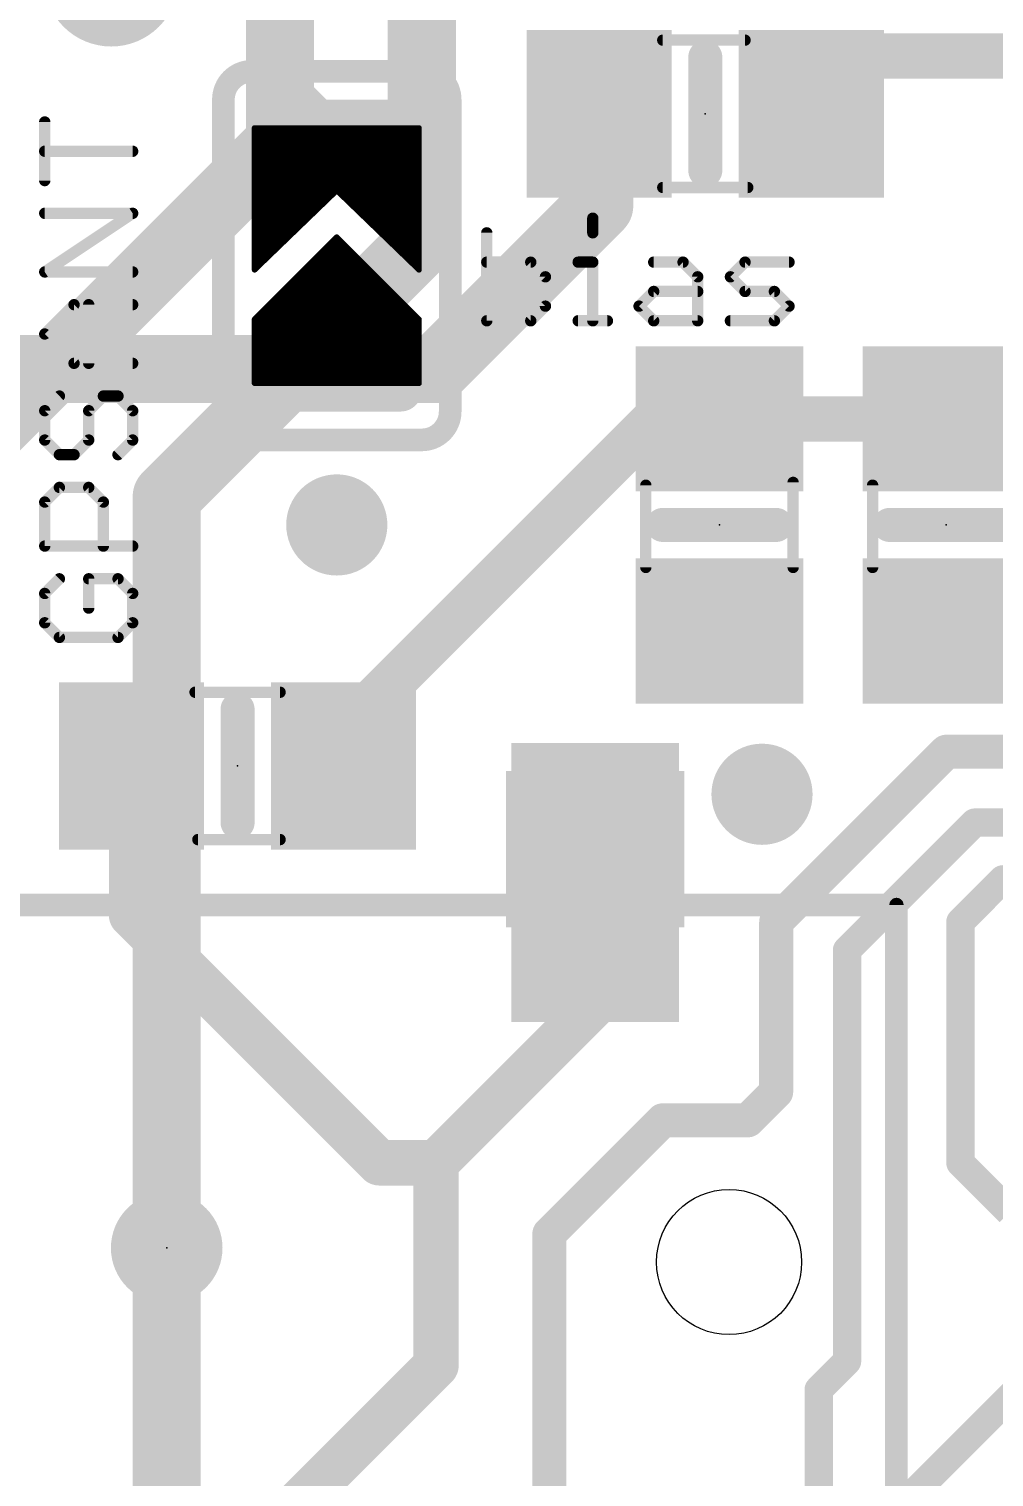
# Model space of a CAD drawing. Extents: x -18.9 to 56.5, y -5.3 to 63.2.
# Drawn here: x 4.35 to 13, y 7.47 to 20.45 of the extents above; entities that cross this region are included whole.
import ezdxf

# ---------------------------------------------------------------- set-up
doc = ezdxf.new("R2010")
doc.units = 0
for name, color, linetype in [('1', 12, 'CONTINUOUS'), ('16', 132, 'CONTINUOUS'), ('17', 110, 'CONTINUOUS'), ('18', 110, 'CONTINUOUS'), ('20', 53, 'CONTINUOUS'), ('21', 40, 'CONTINUOUS'), ('23', 53, 'CONTINUOUS'), ('51', 253, 'CONTINUOUS')]:
    doc.layers.add(name, color=color, linetype=linetype)

# ---------------------------------------------------------------- blocks, each defined once
blk = doc.blocks.new('RECT')
blk.add_solid([(-0.5, -0.5), (0.5, -0.5), (-0.5, 0.5), (0.5, 0.5)])
blk = doc.blocks.new('PIE')
at = {"const_width": 0.5}
blk.add_lwpolyline([(0, -0.25, 1), (0, 0.25, 1), (0, -0.25)], format="xyb", dxfattribs=at)
blk = doc.blocks.new('RECT121920X243840R50')
at = {"const_width": 0.1905}
blk.add_lwpolyline([(0.2858, -0.5715), (0.2858, 0.5715, 0.4142), (0.1905, 0.6668), (-0.1905, 0.6668, 0.4142), (-0.2858, 0.5715), (-0.2858, -0.5715, 0.4142), (-0.1905, -0.6668), (0.1905, -0.6668, 0.4142)], format="xyb", close=True, dxfattribs=at)
blk.add_solid([(-0.2159, -0.5969), (0.2159, -0.5969), (-0.2159, 0.5969), (0.2159, 0.5969)])
blk = doc.blocks.new('OFFSETP100')
at = {"const_width": 1}
blk.add_lwpolyline([(0, 0), (1, 0)], dxfattribs=at)
at = {"const_width": 0.5}
for points in [[(0, 0.25, 1), (0, -0.25)], [(1, -0.25, 1), (1, 0.25)]]:
    blk.add_lwpolyline(points, format="xyb", dxfattribs=at)
blk = doc.blocks.new('ROUNDV')
at = {"const_width": 0.5}
blk.add_lwpolyline([(0, -0.25, 1), (0, 0.25, 1), (0, -0.25)], format="xyb", dxfattribs=at)

msp = doc.modelspace()

# ---------------------------------------------------------------- linework, layer by layer
at = {"layer": '1'}
for points, const_width in [([(6.604, 21.463), (6.604, 19.939)], 0.4064), ([(11.881, 20.202), (11.364, 19.685)], 0.4064), ([(13.956, 20.202), (11.881, 20.202)], 0.4064), ([(6.604, 19.939), (7.112, 19.431)], 0.4064), ([(9.464, 19.685), (9.464, 18.862)], 0.6096), ([(7.8486, 19.558), (6.3754, 19.558)], 0.0508), ([(6.3754, 19.558), (6.3754, 18.288)], 0.0508), ([(6.3754, 19.5072), (7.8486, 19.5072)], 0.0508), ([(6.3754, 19.4564), (7.8486, 19.4564)], 0.0508), ([(7.8486, 18.288), (7.8486, 19.558)], 0.0508), ([(6.3754, 19.4056), (7.8486, 19.4056)], 0.0508), ([(6.3754, 19.3548), (7.8486, 19.3548)], 0.0508), ([(6.3754, 19.304), (7.8486, 19.304)], 0.0508), ([(6.3754, 19.2532), (7.8486, 19.2532)], 0.0508), ([(6.3754, 19.2024), (7.8486, 19.2024)], 0.0508), ([(6.3754, 19.1516), (7.8486, 19.1516)], 0.0508), ([(6.3754, 19.1008), (7.8486, 19.1008)], 0.0508), ([(6.3754, 19.05), (7.8486, 19.05)], 0.0508), ([(9.464, 18.862), (8.001, 17.399)], 0.6096), ([(6.3754, 18.288), (7.112, 18.9992)], 0.0508), ([(6.3754, 18.9992), (7.8486, 18.9992)], 0.0508), ([(6.3754, 18.9484), (7.0594, 18.9484)], 0.0508), ([(7.112, 18.9992), (7.8486, 18.288)], 0.0508), ([(7.1646, 18.9484), (7.8486, 18.9484)], 0.0508), ([(6.3754, 18.8976), (7.0068, 18.8976)], 0.0508), ([(6.3754, 18.8468), (6.9542, 18.8468)], 0.0508), ([(6.3754, 18.796), (6.9015, 18.796)], 0.0508), ([(7.2172, 18.8976), (7.8486, 18.8976)], 0.0508), ([(7.2698, 18.8468), (7.8486, 18.8468)], 0.0508), ([(7.3225, 18.796), (7.8486, 18.796)], 0.0508), ([(6.3754, 18.7452), (6.8489, 18.7452)], 0.0508), ([(6.3754, 18.6944), (6.7963, 18.6944)], 0.0508), ([(7.3751, 18.7452), (7.8486, 18.7452)], 0.0508), ([(7.4277, 18.6944), (7.8486, 18.6944)], 0.0508), ([(6.3754, 18.6436), (6.7437, 18.6436)], 0.0508), ([(6.3754, 18.5928), (6.6911, 18.5928)], 0.0508), ([(6.3754, 17.8435), (7.112, 18.5801)], 0.0508), ([(6.3754, 18.542), (6.6385, 18.542)], 0.0508), ([(7.0739, 18.542), (7.1501, 18.542)], 0.0508), ([(7.112, 18.5801), (7.8486, 17.8435)], 0.0508), ([(7.4803, 18.6436), (7.8486, 18.6436)], 0.0508), ([(7.5329, 18.5928), (7.8486, 18.5928)], 0.0508), ([(7.5855, 18.542), (7.8486, 18.542)], 0.0508), ([(6.3754, 18.4912), (6.5859, 18.4912)], 0.0508), ([(6.3754, 18.4404), (6.5332, 18.4404)], 0.0508), ([(6.9723, 18.4404), (7.2517, 18.4404)], 0.0508), ([(7.0231, 18.4912), (7.2009, 18.4912)], 0.0508), ([(7.6381, 18.4912), (7.8486, 18.4912)], 0.0508), ([(7.6908, 18.4404), (7.8486, 18.4404)], 0.0508), ([(6.3754, 18.3896), (6.4806, 18.3896)], 0.0508), ([(6.3754, 18.3388), (6.428, 18.3388)], 0.0508), ([(6.8199, 18.288), (7.4041, 18.288)], 0.0508), ([(6.8707, 18.3388), (7.3533, 18.3388)], 0.0508), ([(6.9215, 18.3896), (7.3025, 18.3896)], 0.0508), ([(7.7434, 18.3896), (7.8486, 18.3896)], 0.0508), ([(7.796, 18.3388), (7.8486, 18.3388)], 0.0508), ([(6.7183, 18.1864), (7.5057, 18.1864)], 0.0508), ([(6.7691, 18.2372), (7.4549, 18.2372)], 0.0508), ([(6.5659, 18.034), (7.6581, 18.034)], 0.0508), ([(6.6167, 18.0848), (7.6073, 18.0848)], 0.0508), ([(6.6675, 18.1356), (7.5565, 18.1356)], 0.0508), ([(6.4135, 17.8816), (7.8105, 17.8816)], 0.0508), ([(6.4643, 17.9324), (7.7597, 17.9324)], 0.0508), ([(6.5151, 17.9832), (7.7089, 17.9832)], 0.0508), ([(6.3754, 17.272), (6.3754, 17.8435)], 0.0508), ([(6.3754, 17.8308), (7.8486, 17.8308)], 0.0508), ([(6.3754, 17.78), (7.8486, 17.78)], 0.0508), ([(7.8486, 17.8435), (7.8486, 17.272)], 0.0508), ([(3.684, 17.399), (7.112, 17.399)], 0.6096), ([(6.3754, 17.7292), (7.8486, 17.7292)], 0.0508), ([(6.3754, 17.6784), (7.8486, 17.6784)], 0.0508), ([(6.3754, 17.6276), (7.8486, 17.6276)], 0.0508), ([(7.112, 17.399), (8.001, 17.399)], 0.6096), ([(6.3754, 17.5768), (7.8486, 17.5768)], 0.0508), ([(6.3754, 17.526), (7.8486, 17.526)], 0.0508), ([(6.3754, 17.4752), (7.8486, 17.4752)], 0.0508), ([(6.3754, 17.4244), (7.8486, 17.4244)], 0.0508), ([(6.3754, 17.3736), (7.8486, 17.3736)], 0.0508), ([(6.3754, 17.3228), (7.8486, 17.3228)], 0.0508), ([(7.8486, 17.272), (6.3754, 17.272)], 0.0508), ([(6.3754, 17.272), (7.8486, 17.272)], 0.0508), ([(7.173, 14.158), (9.967, 16.952)], 0.4064), ([(9.967, 16.952), (10.541, 16.952)], 0.4064), ([(10.541, 16.952), (12.573, 16.952)], 0.4064), ([(13.523, 16.952), (12.573, 16.952)], 0.4064), ([(7.173, 13.843), (7.173, 14.158)], 0.4064), ([(5.273, 13.843), (5.273, 12.507)], 0.4064), ([(11.049, 12.446), (12.573, 13.97)], 0.3048), ([(12.573, 13.97), (13.462, 13.97)], 0.3048), ([(12.827, 13.335), (11.684, 12.192)], 0.254), ([(13.716, 13.335), (12.827, 13.335)], 0.254), ([(9.427, 11.713), (9.427, 12.798)], 0.4064), ([(12.7, 12.446), (13.081, 12.827)], 0.254), ([(13.081, 12.827), (14.859, 12.827)], 0.254), ([(5.273, 12.507), (7.493, 10.287)], 0.4064), ([(11.049, 10.922), (11.049, 12.446)], 0.3048), ([(12.7, 10.287), (12.7, 12.446)], 0.254), ([(11.684, 12.192), (11.684, 8.509)], 0.254), ([(8.001, 10.287), (9.427, 11.713)], 0.4064), ([(10.795, 10.668), (11.049, 10.922)], 0.3048), ([(9.017, 9.652), (10.033, 10.668)], 0.3048), ([(10.033, 10.668), (10.795, 10.668)], 0.3048), ([(7.493, 10.287), (8.001, 10.287)], 0.4064), ([(8.001, 8.472), (8.001, 10.287)], 0.4064), ([(13.142, 9.845), (12.7, 10.287)], 0.254), ([(9.017, 6.35), (9.017, 9.652)], 0.3048), ([(5.627, 6.098), (8.001, 8.472)], 0.4064), ([(11.684, 8.509), (11.43, 8.255)], 0.254), ([(11.43, 8.255), (11.43, 1.778)], 0.254)]:
    msp.add_lwpolyline(points, dxfattribs=dict(at, const_width=const_width))
for points, const_width in [([(11.881, 20.3036, 1), (11.881, 20.1004)], 0.2032), ([(11.9528, 20.1302, 1), (11.8092, 20.2738)], 0.2032), ([(6.6758, 20.0108, 1), (6.5322, 19.8672)], 0.2032), ([(6.5024, 19.939, 1), (6.7056, 19.939)], 0.2032), ([(9.6164, 19.685, 1), (9.3116, 19.685)], 0.3048), ([(11.2922, 19.7568, 1), (11.4358, 19.6132)], 0.2032), ([(7.0402, 19.3592, 1), (7.1838, 19.5028)], 0.2032), ([(6.3754, 19.5707, 1), (6.3754, 19.5453)], 0.0254), ([(6.3881, 19.558, 1), (6.3627, 19.558)], 0.0254), ([(6.3754, 19.5199, 1), (6.3754, 19.4945)], 0.0254), ([(6.3754, 19.4691, 1), (6.3754, 19.4437)], 0.0254), ([(7.8613, 19.558, 1), (7.8359, 19.558)], 0.0254), ([(7.8486, 19.5453, 1), (7.8486, 19.5707)], 0.0254), ([(7.8486, 19.4945, 1), (7.8486, 19.5199)], 0.0254), ([(7.8486, 19.4437, 1), (7.8486, 19.4691)], 0.0254), ([(6.3754, 19.4183, 1), (6.3754, 19.3929)], 0.0254), ([(6.3754, 19.3675, 1), (6.3754, 19.3421)], 0.0254), ([(7.8486, 19.3929, 1), (7.8486, 19.4183)], 0.0254), ([(7.8486, 19.3421, 1), (7.8486, 19.3675)], 0.0254), ([(6.3754, 19.3167, 1), (6.3754, 19.2913)], 0.0254), ([(6.3754, 19.2659, 1), (6.3754, 19.2405)], 0.0254), ([(6.3754, 19.2151, 1), (6.3754, 19.1897)], 0.0254), ([(7.8486, 19.2913, 1), (7.8486, 19.3167)], 0.0254), ([(7.8486, 19.2405, 1), (7.8486, 19.2659)], 0.0254), ([(7.8486, 19.1897, 1), (7.8486, 19.2151)], 0.0254), ([(6.3754, 19.1643, 1), (6.3754, 19.1389)], 0.0254), ([(6.3754, 19.1135, 1), (6.3754, 19.0881)], 0.0254), ([(6.3754, 19.0627, 1), (6.3754, 19.0373)], 0.0254), ([(7.8486, 19.1389, 1), (7.8486, 19.1643)], 0.0254), ([(7.8486, 19.0881, 1), (7.8486, 19.1135)], 0.0254), ([(7.8486, 19.0373, 1), (7.8486, 19.0627)], 0.0254), ([(9.5718, 18.7542, 1), (9.3562, 18.9698)], 0.3048), ([(6.3754, 19.0119, 1), (6.3754, 18.9865)], 0.0254), ([(6.3754, 18.9611, 1), (6.3754, 18.9357)], 0.0254), ([(7.0594, 18.9357, 1), (7.0594, 18.9611)], 0.0254), ([(7.1208, 19.0083, 1), (7.1032, 18.9901)], 0.0254), ([(7.1208, 18.9901, 1), (7.1032, 19.0083)], 0.0254), ([(7.1646, 18.9611, 1), (7.1646, 18.9357)], 0.0254), ([(7.8486, 18.9865, 1), (7.8486, 19.0119)], 0.0254), ([(7.8486, 18.9357, 1), (7.8486, 18.9611)], 0.0254), ([(9.3116, 18.862, 1), (9.6164, 18.862)], 0.3048), ([(6.3754, 18.9103, 1), (6.3754, 18.8849)], 0.0254), ([(6.3754, 18.8595, 1), (6.3754, 18.8341)], 0.0254), ([(6.3754, 18.8087, 1), (6.3754, 18.7833)], 0.0254), ([(6.9015, 18.7833, 1), (6.9015, 18.8087)], 0.0254), ([(6.9542, 18.8341, 1), (6.9542, 18.8595)], 0.0254), ([(7.0068, 18.8849, 1), (7.0068, 18.9103)], 0.0254), ([(7.2172, 18.9103, 1), (7.2172, 18.8849)], 0.0254), ([(7.2698, 18.8595, 1), (7.2698, 18.8341)], 0.0254), ([(7.3225, 18.8087, 1), (7.3225, 18.7833)], 0.0254), ([(7.8486, 18.8849, 1), (7.8486, 18.9103)], 0.0254), ([(7.8486, 18.8341, 1), (7.8486, 18.8595)], 0.0254), ([(7.8486, 18.7833, 1), (7.8486, 18.8087)], 0.0254), ([(6.3754, 18.7579, 1), (6.3754, 18.7325)], 0.0254), ([(6.3754, 18.7071, 1), (6.3754, 18.6817)], 0.0254), ([(6.7963, 18.6817, 1), (6.7963, 18.7071)], 0.0254), ([(6.8489, 18.7325, 1), (6.8489, 18.7579)], 0.0254), ([(7.3751, 18.7579, 1), (7.3751, 18.7325)], 0.0254), ([(7.4277, 18.7071, 1), (7.4277, 18.6817)], 0.0254), ([(7.8486, 18.7325, 1), (7.8486, 18.7579)], 0.0254), ([(7.8486, 18.6817, 1), (7.8486, 18.7071)], 0.0254), ([(6.3754, 18.6563, 1), (6.3754, 18.6309)], 0.0254), ([(6.3754, 18.6055, 1), (6.3754, 18.5801)], 0.0254), ([(6.3754, 18.5547, 1), (6.3754, 18.5293)], 0.0254), ([(6.6385, 18.5293, 1), (6.6385, 18.5547)], 0.0254), ([(6.6911, 18.5801, 1), (6.6911, 18.6055)], 0.0254), ([(6.7437, 18.6309, 1), (6.7437, 18.6563)], 0.0254), ([(7.0739, 18.5547, 1), (7.0739, 18.5293)], 0.0254), ([(7.121, 18.5891, 1), (7.103, 18.5711)], 0.0254), ([(7.121, 18.5711, 1), (7.103, 18.5891)], 0.0254), ([(7.1501, 18.5293, 1), (7.1501, 18.5547)], 0.0254), ([(7.4803, 18.6563, 1), (7.4803, 18.6309)], 0.0254), ([(7.5329, 18.6055, 1), (7.5329, 18.5801)], 0.0254), ([(7.5855, 18.5547, 1), (7.5855, 18.5293)], 0.0254), ([(7.8486, 18.6309, 1), (7.8486, 18.6563)], 0.0254), ([(7.8486, 18.5801, 1), (7.8486, 18.6055)], 0.0254), ([(7.8486, 18.5293, 1), (7.8486, 18.5547)], 0.0254), ([(6.3754, 18.5039, 1), (6.3754, 18.4785)], 0.0254), ([(6.3754, 18.4531, 1), (6.3754, 18.4277)], 0.0254), ([(6.5332, 18.4277, 1), (6.5332, 18.4531)], 0.0254), ([(6.5859, 18.4785, 1), (6.5859, 18.5039)], 0.0254), ([(6.9723, 18.4531, 1), (6.9723, 18.4277)], 0.0254), ([(7.0231, 18.5039, 1), (7.0231, 18.4785)], 0.0254), ([(7.2009, 18.4785, 1), (7.2009, 18.5039)], 0.0254), ([(7.2517, 18.4277, 1), (7.2517, 18.4531)], 0.0254), ([(7.6381, 18.5039, 1), (7.6381, 18.4785)], 0.0254), ([(7.6908, 18.4531, 1), (7.6908, 18.4277)], 0.0254), ([(7.8486, 18.4785, 1), (7.8486, 18.5039)], 0.0254), ([(7.8486, 18.4277, 1), (7.8486, 18.4531)], 0.0254), ([(6.3754, 18.4023, 1), (6.3754, 18.3769)], 0.0254), ([(6.3754, 18.3515, 1), (6.3754, 18.3261)], 0.0254), ([(6.3666, 18.2971, 1), (6.3842, 18.2789)], 0.0254), ([(6.3627, 18.288, 1), (6.3881, 18.288)], 0.0254), ([(6.428, 18.3261, 1), (6.428, 18.3515)], 0.0254), ([(6.4806, 18.3769, 1), (6.4806, 18.4023)], 0.0254), ([(6.8199, 18.3007, 1), (6.8199, 18.2753)], 0.0254), ([(6.8707, 18.3515, 1), (6.8707, 18.3261)], 0.0254), ([(6.9215, 18.4023, 1), (6.9215, 18.3769)], 0.0254), ([(7.3025, 18.3769, 1), (7.3025, 18.4023)], 0.0254), ([(7.3533, 18.3261, 1), (7.3533, 18.3515)], 0.0254), ([(7.4041, 18.2753, 1), (7.4041, 18.3007)], 0.0254), ([(7.7434, 18.4023, 1), (7.7434, 18.3769)], 0.0254), ([(7.796, 18.3515, 1), (7.796, 18.3261)], 0.0254), ([(7.8359, 18.288, 1), (7.8613, 18.288)], 0.0254), ([(7.8398, 18.2789, 1), (7.8574, 18.2971)], 0.0254), ([(7.8486, 18.3769, 1), (7.8486, 18.4023)], 0.0254), ([(7.8486, 18.3261, 1), (7.8486, 18.3515)], 0.0254), ([(6.7183, 18.1991, 1), (6.7183, 18.1737)], 0.0254), ([(6.7691, 18.2499, 1), (6.7691, 18.2245)], 0.0254), ([(7.4549, 18.2245, 1), (7.4549, 18.2499)], 0.0254), ([(7.5057, 18.1737, 1), (7.5057, 18.1991)], 0.0254), ([(6.5659, 18.0467, 1), (6.5659, 18.0213)], 0.0254), ([(6.6167, 18.0975, 1), (6.6167, 18.0721)], 0.0254), ([(6.6675, 18.1483, 1), (6.6675, 18.1229)], 0.0254), ([(7.5565, 18.1229, 1), (7.5565, 18.1483)], 0.0254), ([(7.6073, 18.0721, 1), (7.6073, 18.0975)], 0.0254), ([(7.6581, 18.0213, 1), (7.6581, 18.0467)], 0.0254), ([(6.4135, 17.8943, 1), (6.4135, 17.8689)], 0.0254), ([(6.4643, 17.9451, 1), (6.4643, 17.9197)], 0.0254), ([(6.5151, 17.9959, 1), (6.5151, 17.9705)], 0.0254), ([(7.7089, 17.9705, 1), (7.7089, 17.9959)], 0.0254), ([(7.7597, 17.9197, 1), (7.7597, 17.9451)], 0.0254), ([(7.8105, 17.8689, 1), (7.8105, 17.8943)], 0.0254), ([(6.3881, 17.8435, 1), (6.3627, 17.8435)], 0.0254), ([(6.3664, 17.8525, 1), (6.3844, 17.8345)], 0.0254), ([(6.3754, 17.8435, 1), (6.3754, 17.8181)], 0.0254), ([(6.3754, 17.7927, 1), (6.3754, 17.7673)], 0.0254), ([(7.8613, 17.8435, 1), (7.8359, 17.8435)], 0.0254), ([(7.8396, 17.8345, 1), (7.8576, 17.8525)], 0.0254), ([(7.8486, 17.8181, 1), (7.8486, 17.8435)], 0.0254), ([(7.8486, 17.7673, 1), (7.8486, 17.7927)], 0.0254), ([(6.3754, 17.7419, 1), (6.3754, 17.7165)], 0.0254), ([(6.3754, 17.6911, 1), (6.3754, 17.6657)], 0.0254), ([(6.3754, 17.6403, 1), (6.3754, 17.6149)], 0.0254), ([(7.112, 17.5514, 1), (7.112, 17.2466)], 0.3048), ([(7.112, 17.2466, 1), (7.112, 17.5514)], 0.3048), ([(7.8932, 17.5068, 1), (8.1088, 17.2912)], 0.3048), ([(7.8486, 17.7165, 1), (7.8486, 17.7419)], 0.0254), ([(7.8486, 17.6657, 1), (7.8486, 17.6911)], 0.0254), ([(7.8486, 17.6149, 1), (7.8486, 17.6403)], 0.0254), ([(8.001, 17.2466, 1), (8.001, 17.5514)], 0.3048), ([(6.3754, 17.5895, 1), (6.3754, 17.5641)], 0.0254), ([(6.3754, 17.5387, 1), (6.3754, 17.5133)], 0.0254), ([(7.8486, 17.5641, 1), (7.8486, 17.5895)], 0.0254), ([(7.8486, 17.5133, 1), (7.8486, 17.5387)], 0.0254), ([(6.3754, 17.4879, 1), (6.3754, 17.4625)], 0.0254), ([(6.3754, 17.4371, 1), (6.3754, 17.4117)], 0.0254), ([(6.3754, 17.3863, 1), (6.3754, 17.3609)], 0.0254), ([(7.8486, 17.4625, 1), (7.8486, 17.4879)], 0.0254), ([(7.8486, 17.4117, 1), (7.8486, 17.4371)], 0.0254), ([(7.8486, 17.3609, 1), (7.8486, 17.3863)], 0.0254), ([(6.3754, 17.3355, 1), (6.3754, 17.3101)], 0.0254), ([(6.3754, 17.2847, 1), (6.3754, 17.2593)], 0.0254), ([(6.3754, 17.2847, 1), (6.3754, 17.2593)], 0.0254), ([(6.3627, 17.272, 1), (6.3881, 17.272)], 0.0254), ([(7.8359, 17.272, 1), (7.8613, 17.272)], 0.0254), ([(7.8486, 17.3101, 1), (7.8486, 17.3355)], 0.0254), ([(7.8486, 17.2593, 1), (7.8486, 17.2847)], 0.0254), ([(7.8486, 17.2593, 1), (7.8486, 17.2847)], 0.0254), ([(9.967, 17.0536, 1), (9.967, 16.8504)], 0.2032), ([(10.0388, 16.8802, 1), (9.8952, 17.0238)], 0.2032), ([(10.541, 17.0536, 1), (10.541, 16.8504)], 0.2032), ([(10.541, 16.8504, 1), (10.541, 17.0536)], 0.2032), ([(12.573, 17.0536, 1), (12.573, 16.8504)], 0.2032), ([(12.573, 16.8504, 1), (12.573, 17.0536)], 0.2032), ([(7.2746, 14.158, 1), (7.0714, 14.158)], 0.2032), ([(7.1012, 14.2298, 1), (7.2448, 14.0862)], 0.2032), ([(5.3746, 13.843, 1), (5.1714, 13.843)], 0.2032), ([(12.573, 14.0462, 1), (12.573, 13.8938)], 0.1524), ([(12.6269, 13.9161, 1), (12.5191, 14.0239)], 0.1524), ([(7.0714, 13.843, 1), (7.2746, 13.843)], 0.2032), ([(12.827, 13.3985, 1), (12.827, 13.2715)], 0.127), ([(12.8719, 13.2901, 1), (12.7821, 13.3799)], 0.127), ([(9.5286, 12.798, 1), (9.3254, 12.798)], 0.2032), ([(13.081, 12.8905, 1), (13.081, 12.7635)], 0.127), ([(13.1259, 12.7821, 1), (13.0361, 12.8719)], 0.127), ([(5.1714, 12.507, 1), (5.3746, 12.507)], 0.2032), ([(5.3448, 12.5788, 1), (5.2012, 12.4352)], 0.2032), ([(11.1252, 12.446, 1), (10.9728, 12.446)], 0.1524), ([(10.9951, 12.4999, 1), (11.1029, 12.3921)], 0.1524), ([(12.7635, 12.446, 1), (12.6365, 12.446)], 0.127), ([(12.6551, 12.4909, 1), (12.7449, 12.4011)], 0.127), ([(11.7475, 12.192, 1), (11.6205, 12.192)], 0.127), ([(11.6391, 12.2369, 1), (11.7289, 12.1471)], 0.127), ([(9.3254, 11.713, 1), (9.5286, 11.713)], 0.2032), ([(9.4988, 11.6412, 1), (9.3552, 11.7848)], 0.2032), ([(11.1029, 10.8681, 1), (10.9951, 10.9759)], 0.1524), ([(10.9728, 10.922, 1), (11.1252, 10.922)], 0.1524), ([(10.033, 10.7442, 1), (10.033, 10.5918)], 0.1524), ([(10.0869, 10.6141, 1), (9.9791, 10.7219)], 0.1524), ([(10.7411, 10.7219, 1), (10.8489, 10.6141)], 0.1524), ([(10.795, 10.5918, 1), (10.795, 10.7442)], 0.1524), ([(7.493, 10.3886, 1), (7.493, 10.1854)], 0.2032), ([(7.4212, 10.2152, 1), (7.5648, 10.3588)], 0.2032), ([(8.1026, 10.287, 1), (7.8994, 10.287)], 0.2032), ([(7.9292, 10.3588, 1), (8.0728, 10.2152)], 0.2032), ([(8.001, 10.1854, 1), (8.001, 10.3886)], 0.2032), ([(12.7449, 10.3319, 1), (12.6551, 10.2421)], 0.127), ([(12.6365, 10.287, 1), (12.7635, 10.287)], 0.127), ([(9.0932, 9.652, 1), (8.9408, 9.652)], 0.1524), ([(8.9631, 9.7059, 1), (9.0709, 9.5981)], 0.1524), ([(7.8994, 8.472, 1), (8.1026, 8.472)], 0.2032), ([(8.0728, 8.4002, 1), (7.9292, 8.5438)], 0.2032), ([(11.6205, 8.509, 1), (11.7475, 8.509)], 0.127), ([(11.7289, 8.4641, 1), (11.6391, 8.5539)], 0.127), ([(11.4935, 8.255, 1), (11.3665, 8.255)], 0.127), ([(11.3851, 8.2999, 1), (11.4749, 8.2101)], 0.127)]:
    msp.add_lwpolyline(points, format="xyb", dxfattribs=dict(at, const_width=const_width))
at = {"layer": '16'}
for points, const_width in [([(6.604, 19.431), (6.604, 23.749)], 0.6096), ([(7.874, 18.542), (7.874, 23.241)], 0.6096), ([(3.937, 16.764), (6.604, 19.431)], 0.6096), ([(5.588, 16.256), (7.874, 18.542)], 0.6096), ([(5.588, 5.715), (5.588, 16.256)], 0.6096), ([(13.843, 8.89), (8.89, 3.937)], 0.254)]:
    msp.add_lwpolyline(points, dxfattribs=dict(at, const_width=const_width))
at = {"layer": '16', "const_width": 0.3048}
for points in [[(6.7118, 19.3232, 1), (6.4962, 19.5388)], [(6.4516, 19.431, 1), (6.7564, 19.431)], [(7.9818, 18.4342, 1), (7.7662, 18.6498)], [(7.7216, 18.542, 1), (8.0264, 18.542)], [(5.4802, 16.3638, 1), (5.6958, 16.1482)], [(5.7404, 16.256, 1), (5.4356, 16.256)]]:
    msp.add_lwpolyline(points, format="xyb", dxfattribs=at)
at = {"layer": '20'}
msp.add_circle((10.627, 9.398), 0.65, dxfattribs=at)
at = {"layer": '21'}
for points, const_width in [([(10.414, 19.177), (10.414, 20.193)], 0.3048), ([(7.874, 20.066), (6.35, 20.066)], 0.2032), ([(6.096, 17.018), (6.096, 19.812)], 0.2032), ([(8.128, 19.812), (8.128, 17.018)], 0.2032), ([(4.4951, 19.087), (4.4951, 19.6123)], 0.1016), ([(5.2832, 19.3496), (4.4951, 19.3496)], 0.1016), ([(4.4951, 18.2684), (5.2832, 18.7938)], 0.1016), ([(5.2832, 18.7938), (4.4951, 18.7938)], 0.1016), ([(9.406, 18.7502), (9.406, 18.6189)], 0.1016), ([(8.4561, 18.6189), (8.4561, 17.8308)], 0.1016), ([(5.2832, 18.2684), (4.4951, 18.2684)], 0.1016), ([(8.8501, 18.3562), (8.4561, 18.3562)], 0.1016), ([(8.9815, 18.2248), (8.8501, 18.3562)], 0.1016), ([(9.2747, 18.3562), (9.406, 18.3562)], 0.1016), ([(9.406, 18.3562), (9.406, 17.8308)], 0.1016), ([(9.9517, 18.3562), (10.2144, 18.3562)], 0.1016), ([(10.2144, 18.3562), (10.3458, 18.2248)], 0.1016), ([(10.6389, 18.2248), (10.7703, 18.3562)], 0.1016), ([(10.7703, 18.3562), (11.1643, 18.3562)], 0.1016), ([(8.9815, 17.9621), (8.9815, 18.2248)], 0.1016), ([(10.3458, 18.2248), (10.3458, 17.8308)], 0.1016), ([(10.7703, 18.0935), (10.6389, 18.2248)], 0.1016), ([(9.8204, 17.9621), (9.9517, 18.0935)], 0.1016), ([(9.9517, 18.0935), (10.3458, 18.0935)], 0.1016), ([(11.033, 18.0935), (10.7703, 18.0935)], 0.1016), ([(11.1643, 17.9621), (11.033, 18.0935)], 0.1016), ([(4.4951, 17.7125), (4.7578, 17.9752)], 0.1016), ([(4.7578, 17.9752), (5.2832, 17.9752)], 0.1016), ([(4.8892, 17.4498), (4.8892, 17.9752)], 0.1016), ([(8.8501, 17.8308), (8.9815, 17.9621)], 0.1016), ([(9.9517, 17.8308), (9.8204, 17.9621)], 0.1016), ([(11.033, 17.8308), (11.1643, 17.9621)], 0.1016), ([(8.4561, 17.8308), (8.8501, 17.8308)], 0.1016), ([(9.2747, 17.8308), (9.5373, 17.8308)], 0.1016), ([(10.3458, 17.8308), (9.9517, 17.8308)], 0.1016), ([(10.6389, 17.8308), (11.033, 17.8308)], 0.1016), ([(4.7578, 17.4498), (4.4951, 17.7125)], 0.1016), ([(5.2832, 17.4498), (4.7578, 17.4498)], 0.1016), ([(4.6265, 17.1566), (4.4951, 17.0253)], 0.1016), ([(4.8892, 17.0253), (5.0205, 17.1566)], 0.1016), ([(5.0205, 17.1566), (5.1519, 17.1566)], 0.1016), ([(5.1519, 17.1566), (5.2832, 17.0253)], 0.1016), ([(4.4951, 17.0253), (4.4951, 16.7626)], 0.1016), ([(4.8892, 16.7626), (4.8892, 17.0253)], 0.1016), ([(5.2832, 17.0253), (5.2832, 16.7626)], 0.1016), ([(7.874, 16.764), (6.35, 16.764)], 0.2032), ([(4.4951, 16.7626), (4.6265, 16.6312)], 0.1016), ([(4.7578, 16.6312), (4.8892, 16.7626)], 0.1016), ([(5.2832, 16.7626), (5.1519, 16.6312)], 0.1016), ([(4.6265, 16.6312), (4.7578, 16.6312)], 0.1016), ([(4.4951, 16.2067), (4.6265, 16.338)], 0.1016), ([(4.6265, 16.338), (4.8892, 16.338)], 0.1016), ([(4.8892, 16.338), (5.0205, 16.2067)], 0.1016), ([(4.4951, 15.8126), (4.4951, 16.2067)], 0.1016), ([(5.0205, 16.2067), (5.0205, 15.8126)], 0.1016), ([(11.049, 16.002), (10.033, 16.002)], 0.3048), ([(13.081, 16.002), (12.065, 16.002)], 0.3048), ([(5.2832, 15.8126), (4.4951, 15.8126)], 0.1016), ([(4.6265, 15.5194), (4.4951, 15.3881)], 0.1016), ([(5.1519, 15.5194), (4.8892, 15.5194)], 0.1016), ([(4.8892, 15.5194), (4.8892, 15.2568)], 0.1016), ([(5.2832, 15.3881), (5.1519, 15.5194)], 0.1016), ([(4.4951, 15.3881), (4.4951, 15.1254)], 0.1016), ([(5.2832, 15.1254), (5.2832, 15.3881)], 0.1016), ([(4.4951, 15.1254), (4.6265, 14.9941)], 0.1016), ([(5.1519, 14.9941), (5.2832, 15.1254)], 0.1016), ([(4.6265, 14.9941), (5.1519, 14.9941)], 0.1016), ([(6.223, 14.351), (6.223, 13.335)], 0.3048), ([(4.027, 12.598), (8.127, 12.598)], 0.2032), ([(12.127, 12.598), (10.727, 12.598)], 0.2032), ([(12.127, 12.548), (12.127, 6.198)], 0.2032)]:
    msp.add_lwpolyline(points, dxfattribs=dict(at, const_width=const_width))
for points, const_width in [([(10.4902, 20.193, 1), (10.3378, 20.193)], 0.1524), ([(6.35, 20.066, 0.4142), (6.096, 19.812)], 0.2032), ([(6.35, 20.1168, 1), (6.35, 20.0152)], 0.1016), ([(6.35, 20.0152, 1), (6.35, 20.1168)], 0.1016), ([(8.128, 19.812, 0.4142), (7.874, 20.066)], 0.2032), ([(7.874, 20.1168, 1), (7.874, 20.0152)], 0.1016), ([(7.874, 20.0152, 1), (7.874, 20.1168)], 0.1016), ([(6.1468, 19.812, 1), (6.0452, 19.812)], 0.1016), ([(6.0452, 19.812, 1), (6.1468, 19.812)], 0.1016), ([(8.1788, 19.812, 1), (8.0772, 19.812)], 0.1016), ([(8.0772, 19.812, 1), (8.1788, 19.812)], 0.1016), ([(4.5205, 19.6123, 1), (4.4697, 19.6123)], 0.0508), ([(4.4951, 19.375, 1), (4.4951, 19.3242)], 0.0508), ([(5.2832, 19.3242, 1), (5.2832, 19.375)], 0.0508), ([(10.3378, 19.177, 1), (10.4902, 19.177)], 0.1524), ([(4.4697, 19.087, 1), (4.5205, 19.087)], 0.0508), ([(4.4951, 18.8192, 1), (4.4951, 18.7684)], 0.0508), ([(5.2973, 18.7726, 1), (5.2691, 18.8149)], 0.0508), ([(5.2832, 18.7684, 1), (5.2832, 18.8192)], 0.0508), ([(9.4314, 18.7502, 1), (9.3806, 18.7502)], 0.0508), ([(8.4815, 18.6189, 1), (8.4307, 18.6189)], 0.0508), ([(9.3806, 18.6189, 1), (9.4314, 18.6189)], 0.0508), ([(4.4951, 18.2938, 1), (4.4951, 18.243)], 0.0508), ([(4.481, 18.2895, 1), (4.5092, 18.2472)], 0.0508), ([(5.2832, 18.243, 1), (5.2832, 18.2938)], 0.0508), ([(8.4561, 18.3816, 1), (8.4561, 18.3308)], 0.0508), ([(8.8681, 18.3741, 1), (8.8321, 18.3382)], 0.0508), ([(8.8501, 18.3308, 1), (8.8501, 18.3816)], 0.0508), ([(9.2747, 18.3816, 1), (9.2747, 18.3308)], 0.0508), ([(9.4314, 18.3562, 1), (9.3806, 18.3562)], 0.0508), ([(9.406, 18.3308, 1), (9.406, 18.3816)], 0.0508), ([(9.9517, 18.3816, 1), (9.9517, 18.3308)], 0.0508), ([(10.2324, 18.3741, 1), (10.1964, 18.3382)], 0.0508), ([(10.2144, 18.3308, 1), (10.2144, 18.3816)], 0.0508), ([(10.7703, 18.3816, 1), (10.7703, 18.3308)], 0.0508), ([(10.7883, 18.3382, 1), (10.7523, 18.3741)], 0.0508), ([(11.1643, 18.3308, 1), (11.1643, 18.3816)], 0.0508), ([(9.0069, 18.2248, 1), (8.9561, 18.2248)], 0.0508), ([(8.9635, 18.2069, 1), (8.9994, 18.2428)], 0.0508), ([(10.3712, 18.2248, 1), (10.3204, 18.2248)], 0.0508), ([(10.3278, 18.2069, 1), (10.3637, 18.2428)], 0.0508), ([(10.6569, 18.2428, 1), (10.621, 18.2069)], 0.0508), ([(10.621, 18.2428, 1), (10.6569, 18.2069)], 0.0508), ([(9.9517, 18.1189, 1), (9.9517, 18.0681)], 0.0508), ([(9.9697, 18.0755, 1), (9.9338, 18.1115)], 0.0508), ([(10.3458, 18.0681, 1), (10.3458, 18.1189)], 0.0508), ([(10.7703, 18.1189, 1), (10.7703, 18.0681)], 0.0508), ([(10.7523, 18.0755, 1), (10.7883, 18.1115)], 0.0508), ([(11.0509, 18.1115, 1), (11.015, 18.0755)], 0.0508), ([(11.033, 18.0681, 1), (11.033, 18.1189)], 0.0508), ([(4.7578, 18.0006, 1), (4.7578, 17.9498)], 0.0508), ([(4.7758, 17.9572, 1), (4.7399, 17.9931)], 0.0508), ([(4.9146, 17.9752, 1), (4.8638, 17.9752)], 0.0508), ([(5.2832, 17.9498, 1), (5.2832, 18.0006)], 0.0508), ([(8.9561, 17.9621, 1), (9.0069, 17.9621)], 0.0508), ([(8.9994, 17.9442, 1), (8.9635, 17.9801)], 0.0508), ([(9.8383, 17.9801, 1), (9.8024, 17.9442)], 0.0508), ([(9.8024, 17.9801, 1), (9.8383, 17.9442)], 0.0508), ([(11.1823, 17.9442, 1), (11.1464, 17.9801)], 0.0508), ([(11.1464, 17.9442, 1), (11.1823, 17.9801)], 0.0508), ([(8.4561, 17.8562, 1), (8.4561, 17.8054)], 0.0508), ([(8.4307, 17.8308, 1), (8.4815, 17.8308)], 0.0508), ([(8.8321, 17.8488, 1), (8.8681, 17.8128)], 0.0508), ([(8.8501, 17.8054, 1), (8.8501, 17.8562)], 0.0508), ([(9.2747, 17.8562, 1), (9.2747, 17.8054)], 0.0508), ([(9.3806, 17.8308, 1), (9.4314, 17.8308)], 0.0508), ([(9.5373, 17.8054, 1), (9.5373, 17.8562)], 0.0508), ([(9.9517, 17.8562, 1), (9.9517, 17.8054)], 0.0508), ([(9.9338, 17.8128, 1), (9.9697, 17.8488)], 0.0508), ([(10.3204, 17.8308, 1), (10.3712, 17.8308)], 0.0508), ([(10.3458, 17.8054, 1), (10.3458, 17.8562)], 0.0508), ([(10.6389, 17.8562, 1), (10.6389, 17.8054)], 0.0508), ([(11.015, 17.8488, 1), (11.0509, 17.8128)], 0.0508), ([(11.033, 17.8054, 1), (11.033, 17.8562)], 0.0508), ([(4.5131, 17.7304, 1), (4.4772, 17.6945)], 0.0508), ([(4.4772, 17.7304, 1), (4.5131, 17.6945)], 0.0508), ([(4.7578, 17.4752, 1), (4.7578, 17.4244)], 0.0508), ([(4.7399, 17.4318, 1), (4.7758, 17.4678)], 0.0508), ([(4.8638, 17.4498, 1), (4.9146, 17.4498)], 0.0508), ([(5.2832, 17.4244, 1), (5.2832, 17.4752)], 0.0508), ([(4.6444, 17.1386, 1), (4.6085, 17.1746)], 0.0508), ([(5.0205, 17.182, 1), (5.0205, 17.1312)], 0.0508), ([(5.0385, 17.1386, 1), (5.0025, 17.1746)], 0.0508), ([(5.1698, 17.1746, 1), (5.1339, 17.1386)], 0.0508), ([(5.1519, 17.1312, 1), (5.1519, 17.182)], 0.0508), ([(4.5205, 17.0253, 1), (4.4697, 17.0253)], 0.0508), ([(4.4772, 17.0432, 1), (4.5131, 17.0073)], 0.0508), ([(4.9146, 17.0253, 1), (4.8638, 17.0253)], 0.0508), ([(4.8712, 17.0432, 1), (4.9071, 17.0073)], 0.0508), ([(5.3086, 17.0253, 1), (5.2578, 17.0253)], 0.0508), ([(5.2652, 17.0073, 1), (5.3012, 17.0432)], 0.0508), ([(6.096, 17.018, 0.4142), (6.35, 16.764)], 0.2032), ([(6.1468, 17.018, 1), (6.0452, 17.018)], 0.1016), ([(6.0452, 17.018, 1), (6.1468, 17.018)], 0.1016), ([(7.874, 16.764, 0.4142), (8.128, 17.018)], 0.2032), ([(8.1788, 17.018, 1), (8.0772, 17.018)], 0.1016), ([(8.0772, 17.018, 1), (8.1788, 17.018)], 0.1016), ([(6.35, 16.8148, 1), (6.35, 16.7132)], 0.1016), ([(6.35, 16.7132, 1), (6.35, 16.8148)], 0.1016), ([(7.874, 16.8148, 1), (7.874, 16.7132)], 0.1016), ([(7.874, 16.7132, 1), (7.874, 16.8148)], 0.1016), ([(4.4697, 16.7626, 1), (4.5205, 16.7626)], 0.0508), ([(4.5131, 16.7805, 1), (4.4772, 16.7446)], 0.0508), ([(4.8638, 16.7626, 1), (4.9146, 16.7626)], 0.0508), ([(4.9071, 16.7446, 1), (4.8712, 16.7805)], 0.0508), ([(5.2578, 16.7626, 1), (5.3086, 16.7626)], 0.0508), ([(5.3012, 16.7446, 1), (5.2652, 16.7805)], 0.0508), ([(4.6265, 16.6566, 1), (4.6265, 16.6058)], 0.0508), ([(4.6085, 16.6133, 1), (4.6444, 16.6492)], 0.0508), ([(4.7399, 16.6492, 1), (4.7758, 16.6133)], 0.0508), ([(4.7578, 16.6058, 1), (4.7578, 16.6566)], 0.0508), ([(5.1339, 16.6492, 1), (5.1698, 16.6133)], 0.0508), ([(4.6265, 16.3634, 1), (4.6265, 16.3126)], 0.0508), ([(4.6444, 16.3201, 1), (4.6085, 16.356)], 0.0508), ([(4.9071, 16.356, 1), (4.8712, 16.3201)], 0.0508), ([(4.8892, 16.3126, 1), (4.8892, 16.3634)], 0.0508), ([(4.5205, 16.2067, 1), (4.4697, 16.2067)], 0.0508), ([(4.4772, 16.2246, 1), (4.5131, 16.1887)], 0.0508), ([(5.0459, 16.2067, 1), (4.9951, 16.2067)], 0.0508), ([(5.0025, 16.1887, 1), (5.0385, 16.2246)], 0.0508), ([(10.033, 16.0782, 1), (10.033, 15.9258)], 0.1524), ([(11.049, 15.9258, 1), (11.049, 16.0782)], 0.1524), ([(12.065, 16.0782, 1), (12.065, 15.9258)], 0.1524), ([(4.4951, 15.838, 1), (4.4951, 15.7872)], 0.0508), ([(4.4697, 15.8126, 1), (4.5205, 15.8126)], 0.0508), ([(4.9951, 15.8126, 1), (5.0459, 15.8126)], 0.0508), ([(5.2832, 15.7872, 1), (5.2832, 15.838)], 0.0508), ([(4.6444, 15.5015, 1), (4.6085, 15.5374)], 0.0508), ([(4.8892, 15.5448, 1), (4.8892, 15.494)], 0.0508), ([(4.9146, 15.5194, 1), (4.8638, 15.5194)], 0.0508), ([(5.1698, 15.5374, 1), (5.1339, 15.5015)], 0.0508), ([(5.1519, 15.494, 1), (5.1519, 15.5448)], 0.0508), ([(4.5205, 15.3881, 1), (4.4697, 15.3881)], 0.0508), ([(5.3086, 15.3881, 1), (5.2578, 15.3881)], 0.0508), ([(4.4772, 15.4061, 1), (4.5131, 15.3701)], 0.0508), ([(5.2652, 15.3701, 1), (5.3012, 15.4061)], 0.0508), ([(4.8638, 15.2568, 1), (4.9146, 15.2568)], 0.0508), ([(4.5131, 15.1434, 1), (4.4772, 15.1074)], 0.0508), ([(4.4697, 15.1254, 1), (4.5205, 15.1254)], 0.0508), ([(5.2578, 15.1254, 1), (5.3086, 15.1254)], 0.0508), ([(5.3012, 15.1074, 1), (5.2652, 15.1434)], 0.0508), ([(4.6265, 15.0195, 1), (4.6265, 14.9687)], 0.0508), ([(4.6085, 14.9761, 1), (4.6444, 15.012)], 0.0508), ([(5.1339, 15.012, 1), (5.1698, 14.9761)], 0.0508), ([(5.1519, 14.9687, 1), (5.1519, 15.0195)], 0.0508), ([(6.2992, 14.351, 1), (6.1468, 14.351)], 0.1524), ([(6.1468, 13.335, 1), (6.2992, 13.335)], 0.1524), ([(8.127, 12.5472, 1), (8.127, 12.6488)], 0.1016), ([(10.727, 12.6488, 1), (10.727, 12.5472)], 0.1016), ([(12.1778, 12.548, 1), (12.0762, 12.548)], 0.1016), ([(12.127, 12.5472, 1), (12.127, 12.6488)], 0.1016)]:
    msp.add_lwpolyline(points, format="xyb", dxfattribs=dict(at, const_width=const_width))
at = {"layer": '23'}
for p in [(10.414, 19.685), (7.112, 18.415), (10.541, 16.002), (12.573, 16.002), (6.223, 13.843), (5.588, 9.525)]:
    msp.add_point(p, dxfattribs=at)
at = {"layer": '51'}
for points, const_width in [([(10.77, 20.345), (10.033, 20.345)], 0.1016), ([(10.795, 19.025), (10.033, 19.025)], 0.1016), ([(9.881, 16.358), (9.881, 15.621)], 0.1016), ([(11.201, 16.383), (11.201, 15.621)], 0.1016), ([(11.913, 16.358), (11.913, 15.621)], 0.1016), ([(5.842, 14.503), (6.604, 14.503)], 0.1016), ([(5.867, 13.183), (6.604, 13.183)], 0.1016), ([(0.127, 12.598), (12.127, 12.598)], 0.2032), ([(12.127, 12.598), (12.127, 6.198)], 0.127)]:
    msp.add_lwpolyline(points, dxfattribs=dict(at, const_width=const_width))
for points, const_width in [([(10.033, 20.3704, 1), (10.033, 20.3196)], 0.0508), ([(10.77, 20.3196, 1), (10.77, 20.3704)], 0.0508), ([(10.033, 19.0504, 1), (10.033, 18.9996)], 0.0508), ([(10.795, 18.9996, 1), (10.795, 19.0504)], 0.0508), ([(9.9064, 16.358, 1), (9.8556, 16.358)], 0.0508), ([(11.2264, 16.383, 1), (11.1756, 16.383)], 0.0508), ([(11.9384, 16.358, 1), (11.8876, 16.358)], 0.0508), ([(9.8556, 15.621, 1), (9.9064, 15.621)], 0.0508), ([(11.1756, 15.621, 1), (11.2264, 15.621)], 0.0508), ([(11.8876, 15.621, 1), (11.9384, 15.621)], 0.0508), ([(5.842, 14.5284, 1), (5.842, 14.4776)], 0.0508), ([(6.604, 14.4776, 1), (6.604, 14.5284)], 0.0508), ([(5.867, 13.2084, 1), (5.867, 13.1576)], 0.0508), ([(6.604, 13.1576, 1), (6.604, 13.2084)], 0.0508), ([(12.1588, 12.598, 1), (12.0953, 12.598)], 0.0635), ([(12.127, 12.5472, 1), (12.127, 12.6488)], 0.1016)]:
    msp.add_lwpolyline(points, format="xyb", dxfattribs=dict(at, const_width=const_width))

# ---------------------------------------------------------------- block references
at = {"layer": '1', "xscale": 1.3, "yscale": 1.5}
for p, rotation in [((9.464, 19.685), 180), ((11.364, 19.685), 180), ((10.541, 16.952), 270), ((12.573, 16.952), 270), ((10.541, 15.052), 270), ((12.573, 15.052), 270)]:
    msp.add_blockref('RECT', p, dxfattribs=dict(at, rotation=rotation))
at = {"layer": '1', "rotation": 90}
for p in [(7.112, 19.431), (7.112, 17.399)]:
    msp.add_blockref('RECT121920X243840R50', p, dxfattribs=at)
at = {"layer": '1'}
for p, xscale, yscale in [((5.273, 13.843), 1.3, 1.5), ((7.173, 13.843), 1.3, 1.5), ((9.427, 12.798), 1.5, 2.5)]:
    msp.add_blockref('RECT', p, dxfattribs=dict(at, xscale=xscale, yscale=yscale))
msp.add_blockref('PIE', (5.588, 9.525), dxfattribs=at)
at = {"layer": '17', "xscale": 1.208, "yscale": 1.208, "rotation": 270}
msp.add_blockref('OFFSETP100', (5.091, 22.1), dxfattribs=at)
msp.add_blockref('OFFSETP100', (5.091, 22.1), dxfattribs=at)
at = {"layer": '18', "xscale": 0.9064, "yscale": 0.9064}
for p in [(7.112, 16.002), (7.112, 16.002), (10.922, 13.589), (10.922, 13.589)]:
    msp.add_blockref('ROUNDV', p, dxfattribs=at)
at = {"layer": '51', "xscale": 0.7501, "yscale": 1.4501}
for p, rotation in [((9.6834, 19.6838), 180), ((11.1311, 19.6838), 180), ((10.5422, 16.7191), 270), ((12.5742, 16.7191), 270), ((10.5422, 15.2713), 270), ((12.5742, 15.2713), 270)]:
    msp.add_blockref('RECT', p, dxfattribs=dict(at, rotation=rotation))
at = {"layer": '51'}
for p, xscale, yscale in [((5.5059, 13.8442), 0.7501, 1.4501), ((6.9537, 13.8442), 0.7501, 1.4501), ((9.427, 13.098), 1.6, 1.4)]:
    msp.add_blockref('RECT', p, dxfattribs=dict(at, xscale=xscale, yscale=yscale))

doc.saveas('drawing.dxf')
